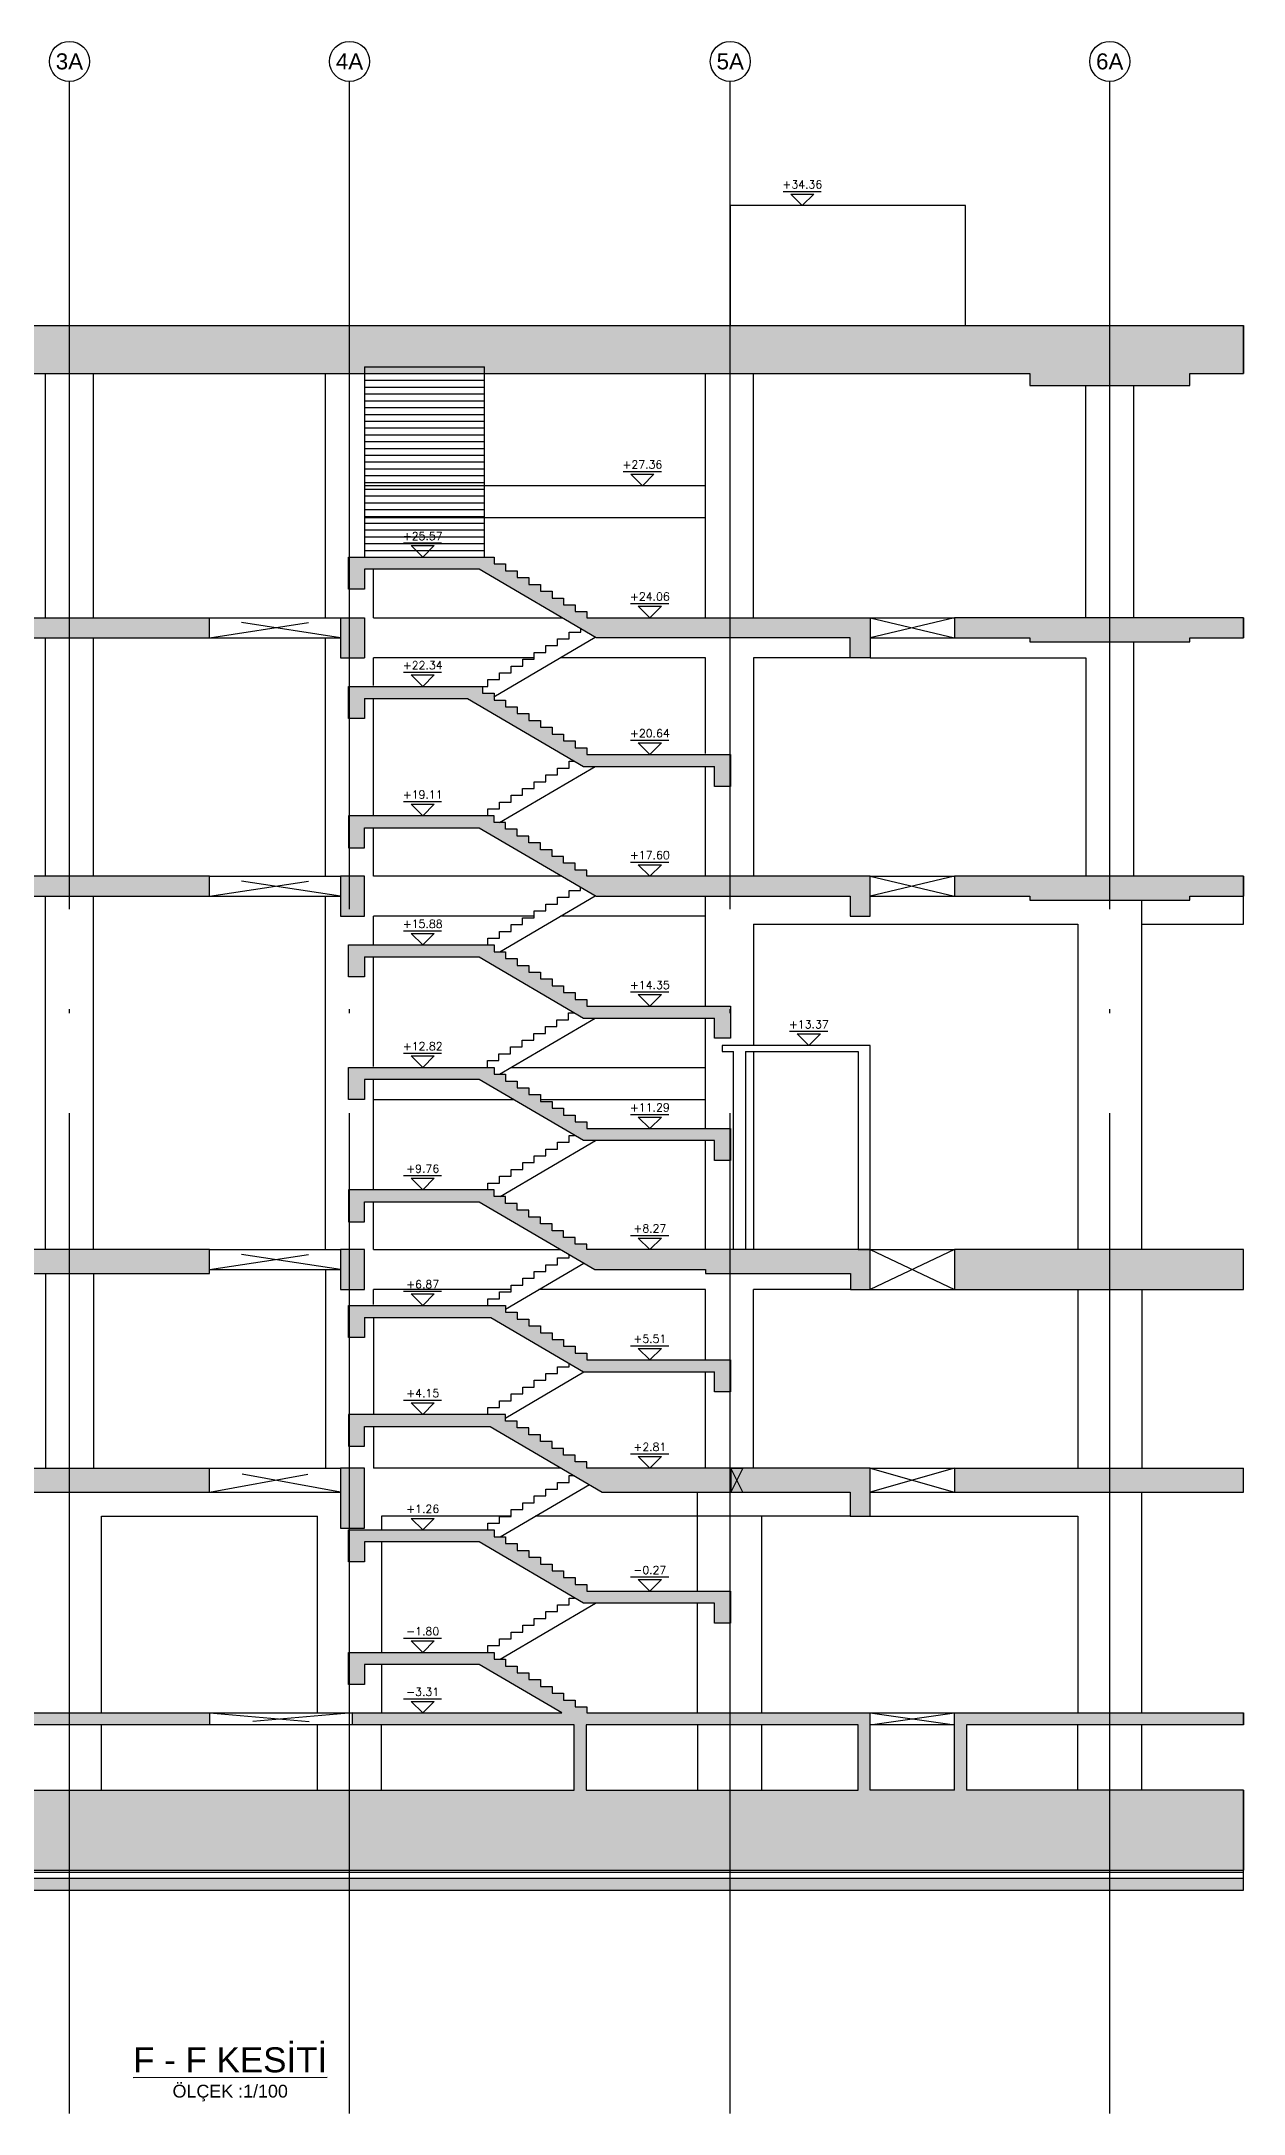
# Model space of a CAD drawing. Header units: millimetres. Extents: x 400408 to 401352, y 4543980 to 4544157.
# Drawn here: x 401067.1 to 401097.2, y 4544016.4 to 4544068.2 of the extents above; entities that cross this region are included whole.
import ezdxf
from ezdxf.enums import TextEntityAlignment as Align

# ---------------------------------------------------------------- set-up
doc = ezdxf.new("R2010")
doc.units = ezdxf.units.MM
for name, pattern in [('AKS', [3, 2.5, -0.25, 0, -0.25]), ('CIZGI', [0.4, 0.25, -0.15]), ('CONTINU', [0]), ('HIDDEN', [0.375, 0.25, -0.125])]:
    doc.linetypes.add(name, pattern=pattern)
for name, color, linetype in [('aks prota', 2, 'AKS'), ('caks prota', 4, 'Continuous'), ('görünüş prota', 4, 'Continuous'), ('kesik prota', 2, 'CIZGI'), ('kesit prota', 1, 'Continuous'), ('kesit tarama prota', 252, 'Continuous'), ('kot prota', 4, 'Continuous'), ('merdiven prota', 2, 'Continuous'), ('PRT-CST-rc_level', 6, 'Continuous'), ('PRT-CST-rc_levermark', 4, 'Continuous'), ('t35 prota', 3, 'Continuous'), ('taks prota', 7, 'Continuous'), ('tplan prota', 7, 'Continuous'), ('ölçü prota', 4, 'Continuous')]:
    doc.layers.add(name, color=color, linetype=linetype)
doc.styles.add('Arial', font='Arial.ttf')
doc.styles.add('OLCU', font='romanstw.shx')
doc.styles.add('TAKS', font='Arial Unicode.ttf')

# ---------------------------------------------------------------- blocks, each defined once
blk = doc.blocks.new('KOTK5')
at = {"layer": 'PRT-CST-rc_levermark'}
blk.add_line((217, 160), (-213, 160), dxfattribs=at)
blk.add_lwpolyline([(130, 130), (-130, 130), (0, 0)], close=True, dxfattribs=at)
at = {"layer": 'PRT-CST-rc_level', "style": 'OLCU'}
blk.add_attdef('000.00', text='', height=90, dxfattribs=at).set_placement((0, 193), align=Align.CENTER)

msp = doc.modelspace()

# ---------------------------------------------------------------- hatches: boundary and pattern name
at = {"layer": 'kesit tarama prota'}
h = msp.add_hatch(color=256, dxfattribs=at)
h.dxf.hatch_style = 1
h.paths.add_polyline_path([(401097.175, 4544024.48), (401090.247, 4544024.48), (401090.247, 4544026.11), (401097.175, 4544026.11), (401097.175, 4544026.41), (401089.947, 4544026.41), (401089.947, 4544024.48), (401087.847, 4544024.48), (401087.847, 4544026.41), (401080.762, 4544026.41), (401080.762, 4544026.563), (401080.472, 4544026.563), (401080.472, 4544026.733), (401080.182, 4544026.733), (401080.182, 4544026.903), (401079.892, 4544026.903), (401079.892, 4544027.073), (401079.602, 4544027.073), (401079.602, 4544027.243), (401079.312, 4544027.243), (401079.312, 4544027.413), (401079.022, 4544027.413), (401079.022, 4544027.583), (401078.732, 4544027.583), (401078.732, 4544027.753), (401078.442, 4544027.753), (401078.442, 4544027.923), (401074.806, 4544027.923), (401074.806, 4544027.124), (401075.206, 4544027.124), (401075.206, 4544027.623), (401078.07, 4544027.623), (401080.14, 4544026.41), (401074.906, 4544026.41), (401074.906, 4544026.11), (401080.446, 4544026.11), (401080.446, 4544024.48), (401059.247, 4544024.48), (401059.247, 4544026.11), (401071.331, 4544026.11), (401071.331, 4544026.41), (401055.581, 4544026.41), (401055.581, 4544031.93), (401071.331, 4544031.93), (401071.331, 4544032.53), (401055.581, 4544032.53), (401055.581, 4544037.39), (401071.331, 4544037.39), (401071.331, 4544037.99), (401055.081, 4544037.99), (401055.081, 4544046.82), (401071.331, 4544046.82), (401071.331, 4544047.32), (401055.081, 4544047.32), (401055.081, 4544052.78), (401061.731, 4544052.78), (401061.731, 4544053.28), (401071.331, 4544053.28), (401071.331, 4544053.78), (401061.231, 4544053.78), (401061.231, 4544053.28), (401055.081, 4544053.28), (401055.081, 4544059.88), (401091.831, 4544059.88), (401091.831, 4544059.58), (401095.831, 4544059.58), (401095.831, 4544059.88), (401097.17, 4544059.88), (401097.17, 4544061.08), (401053.581, 4544061.08), (401053.581, 4544022.48), (401054.497, 4544022.48), (401055.597, 4544020.28), (401062.597, 4544020.28), (401063.697, 4544022.48), (401097.175, 4544022.48)])
h.paths.add_polyline_path([(401080.746, 4544024.48), (401080.746, 4544026.11), (401087.547, 4544026.11), (401087.547, 4544024.48)], flags=16)
h.paths.add_polyline_path([(401060.597, 4544022.28), (401059.247, 4544022.28), (401059.247, 4544024.28), (401060.597, 4544024.28)], flags=16)
h.paths.add_polyline_path([(401058.947, 4544022.28), (401057.597, 4544022.28), (401057.597, 4544024.28), (401058.947, 4544024.28)], flags=16)
h.paths.add_polyline_path([(401058.947, 4544024.48), (401055.581, 4544024.48), (401055.581, 4544026.11), (401058.947, 4544026.11)], flags=16)
h = msp.add_hatch(color=256, dxfattribs=at)
h.dxf.hatch_style = 1
h.paths.add_polyline_path([(401087.847, 4544053.78), (401080.763, 4544053.78), (401080.763, 4544053.933), (401080.473, 4544053.933), (401080.473, 4544054.103), (401080.183, 4544054.103), (401080.183, 4544054.273), (401079.893, 4544054.273), (401079.893, 4544054.443), (401079.603, 4544054.443), (401079.603, 4544054.613), (401079.313, 4544054.613), (401079.313, 4544054.783), (401079.023, 4544054.783), (401079.023, 4544054.953), (401078.733, 4544054.953), (401078.733, 4544055.123), (401078.443, 4544055.123), (401078.443, 4544055.293), (401074.806, 4544055.293), (401074.806, 4544054.494), (401075.206, 4544054.494), (401075.206, 4544054.993), (401078.071, 4544054.993), (401080.993, 4544053.28), (401087.347, 4544053.28), (401087.347, 4544052.78), (401087.847, 4544052.78)])
h = msp.add_hatch(color=256, dxfattribs=at)
h.dxf.hatch_style = 1
h.paths.add_polyline_path([(401075.206, 4544053.78), (401074.606, 4544053.78), (401074.606, 4544052.78), (401075.206, 4544052.78)])
h = msp.add_hatch(color=256, dxfattribs=at)
h.dxf.hatch_style = 1
h.paths.add_polyline_path([(401097.17, 4544053.78), (401089.947, 4544053.78), (401089.947, 4544053.28), (401091.831, 4544053.28), (401091.831, 4544053.18), (401095.831, 4544053.18), (401095.831, 4544053.28), (401097.17, 4544053.28)])
h = msp.add_hatch(color=256, dxfattribs=at)
h.dxf.hatch_style = 1
h.paths.add_polyline_path([(401084.356, 4544050.363), (401080.763, 4544050.363), (401080.763, 4544050.533), (401080.473, 4544050.533), (401080.473, 4544050.703), (401080.183, 4544050.703), (401080.183, 4544050.873), (401079.893, 4544050.873), (401079.893, 4544051.043), (401079.603, 4544051.043), (401079.603, 4544051.213), (401079.313, 4544051.213), (401079.313, 4544051.383), (401079.023, 4544051.383), (401079.023, 4544051.553), (401078.733, 4544051.553), (401078.733, 4544051.723), (401078.443, 4544051.723), (401078.443, 4544051.893), (401078.153, 4544051.893), (401078.153, 4544052.063), (401074.806, 4544052.063), (401074.806, 4544051.264), (401075.206, 4544051.264), (401075.206, 4544051.763), (401077.781, 4544051.763), (401080.681, 4544050.063), (401083.956, 4544050.063), (401083.956, 4544049.564), (401084.356, 4544049.564)])
h = msp.add_hatch(color=256, dxfattribs=at)
h.dxf.hatch_style = 1
h.paths.add_polyline_path([(401087.847, 4544047.32), (401080.763, 4544047.32), (401080.763, 4544047.473), (401080.473, 4544047.473), (401080.473, 4544047.643), (401080.183, 4544047.643), (401080.183, 4544047.813), (401079.893, 4544047.813), (401079.893, 4544047.983), (401079.603, 4544047.983), (401079.603, 4544048.153), (401079.313, 4544048.153), (401079.313, 4544048.323), (401079.023, 4544048.323), (401079.023, 4544048.493), (401078.733, 4544048.493), (401078.733, 4544048.663), (401078.443, 4544048.663), (401078.443, 4544048.833), (401077.902, 4544048.833), (401074.806, 4544048.833), (401074.806, 4544048.034), (401075.206, 4544048.034), (401075.206, 4544048.533), (401078.071, 4544048.533), (401080.993, 4544046.82), (401087.347, 4544046.82), (401087.347, 4544046.32), (401087.847, 4544046.32)])
h = msp.add_hatch(color=256, dxfattribs=at)
h.dxf.hatch_style = 1
h.paths.add_polyline_path([(401075.206, 4544047.32), (401074.606, 4544047.32), (401074.606, 4544046.32), (401075.206, 4544046.32)])
h = msp.add_hatch(color=256, dxfattribs=at)
h.dxf.hatch_style = 1
h.paths.add_polyline_path([(401097.175, 4544047.32), (401089.947, 4544047.32), (401089.947, 4544046.82), (401091.831, 4544046.82), (401091.831, 4544046.72), (401095.831, 4544046.72), (401095.831, 4544046.82), (401097.175, 4544046.82)])
h = msp.add_hatch(color=256, dxfattribs=at)
h.dxf.hatch_style = 1
h.paths.add_polyline_path([(401084.356, 4544044.073), (401080.762, 4544044.073), (401080.762, 4544044.243), (401080.472, 4544044.243), (401080.472, 4544044.413), (401080.182, 4544044.413), (401080.182, 4544044.583), (401079.892, 4544044.583), (401079.892, 4544044.753), (401079.602, 4544044.753), (401079.602, 4544044.923), (401079.312, 4544044.923), (401079.312, 4544045.093), (401079.022, 4544045.093), (401079.022, 4544045.263), (401078.732, 4544045.263), (401078.732, 4544045.433), (401078.442, 4544045.433), (401078.442, 4544045.603), (401074.806, 4544045.603), (401074.806, 4544044.804), (401075.206, 4544044.804), (401075.206, 4544045.303), (401078.07, 4544045.303), (401080.68, 4544043.773), (401083.956, 4544043.773), (401083.956, 4544043.274), (401084.356, 4544043.274)])
h = msp.add_hatch(color=256, dxfattribs=at)
h.dxf.hatch_style = 1
h.paths.add_polyline_path([(401084.356, 4544041.013), (401080.762, 4544041.013), (401080.762, 4544041.183), (401080.472, 4544041.183), (401080.472, 4544041.353), (401080.182, 4544041.353), (401080.182, 4544041.523), (401079.892, 4544041.523), (401079.892, 4544041.693), (401079.602, 4544041.693), (401079.602, 4544041.863), (401079.312, 4544041.863), (401079.312, 4544042.033), (401079.022, 4544042.033), (401079.022, 4544042.203), (401078.732, 4544042.203), (401078.732, 4544042.373), (401078.442, 4544042.373), (401078.442, 4544042.543), (401074.806, 4544042.543), (401074.806, 4544041.744), (401075.206, 4544041.744), (401075.206, 4544042.243), (401078.07, 4544042.243), (401080.68, 4544040.713), (401083.956, 4544040.713), (401083.956, 4544040.214), (401084.356, 4544040.214)])
h = msp.add_hatch(color=256, dxfattribs=at)
h.dxf.hatch_style = 1
h.paths.add_polyline_path([(401087.847, 4544037.99), (401080.762, 4544037.99), (401080.762, 4544038.123), (401080.472, 4544038.123), (401080.472, 4544038.293), (401080.182, 4544038.293), (401080.182, 4544038.463), (401079.892, 4544038.463), (401079.892, 4544038.633), (401079.602, 4544038.633), (401079.602, 4544038.803), (401079.312, 4544038.803), (401079.312, 4544038.973), (401079.022, 4544038.973), (401079.022, 4544039.143), (401078.732, 4544039.143), (401078.732, 4544039.313), (401078.442, 4544039.313), (401078.442, 4544039.483), (401074.806, 4544039.483), (401074.806, 4544038.684), (401075.206, 4544038.684), (401075.206, 4544039.183), (401078.07, 4544039.183), (401080.958, 4544037.49), (401083.731, 4544037.49), (401083.731, 4544037.39), (401087.351, 4544037.39), (401087.351, 4544036.99), (401087.847, 4544036.99)])
h = msp.add_hatch(color=256, dxfattribs=at)
h.dxf.hatch_style = 1
h.paths.add_polyline_path([(401074.606, 4544037.99), (401074.606, 4544036.99), (401075.206, 4544036.99), (401075.206, 4544037.99)])
h = msp.add_hatch(color=256, dxfattribs=at)
h.dxf.hatch_style = 1
h.paths.add_polyline_path([(401097.175, 4544037.99), (401089.947, 4544037.99), (401089.947, 4544036.99), (401093.031, 4544036.99), (401093.031, 4544036.99), (401093.935, 4544036.99), (401097.175, 4544036.99)])
h = msp.add_hatch(color=256, dxfattribs=at)
h.dxf.hatch_style = 1
h.paths.add_polyline_path([(401084.356, 4544035.233), (401080.762, 4544035.233), (401080.762, 4544035.403), (401080.472, 4544035.403), (401080.472, 4544035.573), (401080.182, 4544035.573), (401080.182, 4544035.743), (401079.892, 4544035.743), (401079.892, 4544035.913), (401079.602, 4544035.913), (401079.602, 4544036.083), (401079.312, 4544036.083), (401079.312, 4544036.253), (401079.022, 4544036.253), (401079.022, 4544036.423), (401078.732, 4544036.423), (401078.732, 4544036.593), (401074.806, 4544036.593), (401074.806, 4544035.794), (401075.206, 4544035.794), (401075.206, 4544036.293), (401078.36, 4544036.293), (401080.68, 4544034.933), (401083.956, 4544034.933), (401083.956, 4544034.434), (401084.356, 4544034.434)])
h = msp.add_hatch(color=256, dxfattribs=at)
h.dxf.hatch_style = 1
h.paths.add_polyline_path([(401087.847, 4544032.53), (401080.762, 4544032.53), (401080.762, 4544032.683), (401080.472, 4544032.683), (401080.472, 4544032.853), (401080.182, 4544032.853), (401080.182, 4544033.023), (401079.892, 4544033.023), (401079.892, 4544033.193), (401079.602, 4544033.193), (401079.602, 4544033.363), (401079.312, 4544033.363), (401079.312, 4544033.533), (401079.022, 4544033.533), (401079.022, 4544033.703), (401078.732, 4544033.703), (401078.732, 4544033.873), (401074.806, 4544033.873), (401074.806, 4544033.074), (401075.206, 4544033.074), (401075.206, 4544033.573), (401078.344, 4544033.573), (401081.147, 4544031.93), (401087.347, 4544031.93), (401087.347, 4544031.33), (401087.847, 4544031.33)])
h = msp.add_hatch(color=256, dxfattribs=at)
h.dxf.hatch_style = 1
h.paths.add_polyline_path([(401075.206, 4544032.53), (401074.606, 4544032.53), (401074.606, 4544031.03), (401075.206, 4544031.03)])
h = msp.add_hatch(color=256, dxfattribs=at)
h.dxf.hatch_style = 1
h.paths.add_polyline_path([(401097.175, 4544032.53), (401089.947, 4544032.53), (401089.947, 4544031.93), (401097.175, 4544031.93)])
h = msp.add_hatch(color=256, dxfattribs=at)
h.dxf.hatch_style = 1
h.paths.add_polyline_path([(401084.356, 4544029.453), (401080.762, 4544029.453), (401080.762, 4544029.623), (401080.472, 4544029.623), (401080.472, 4544029.793), (401080.182, 4544029.793), (401080.182, 4544029.963), (401079.892, 4544029.963), (401079.892, 4544030.133), (401079.602, 4544030.133), (401079.602, 4544030.303), (401079.312, 4544030.303), (401079.312, 4544030.473), (401079.022, 4544030.473), (401079.022, 4544030.643), (401078.732, 4544030.643), (401078.732, 4544030.813), (401078.442, 4544030.813), (401078.442, 4544030.983), (401074.806, 4544030.983), (401074.806, 4544030.184), (401075.206, 4544030.184), (401075.206, 4544030.683), (401078.07, 4544030.683), (401080.68, 4544029.153), (401083.956, 4544029.153), (401083.956, 4544028.654), (401084.356, 4544028.654)])
h = msp.add_hatch(dxfattribs=at)
h.set_pattern_fill('AR-CONC', color=253, scale=0.001)
h.set_pattern_definition([(50.000014, (401030.68164, 4543716.28812), (0.18218467, -0.01593904), [0.01905, -0.20955]), (355.000014, (401030.68164, 4543716.28812), (-0.03524347, 0.19105684), [0.01524, -0.16764058]), (100.45146, (401030.69682, 4543716.2868), (0.1469412, 0.17511779), [0.01619001, -0.17809024]), (46.18421, (401030.68164, 4543716.33892), (0.27107905, -0.04204226), [0.028575, -0.314325]), (96.63557, (401030.70423, 4543716.33542), (0.23740407, 0.24742618), [0.02428502, -0.2671356]), (351.18417, (401030.68164, 4543716.33892), (0.23740407, 0.24742618), [0.02285997, -0.25145973]), (21.000014, (401030.70704, 4543716.32622), (0.151614416, -0.10226516), [0.01905, -0.20955]), (326.000014, (401030.70704, 4543716.32622), (0.06180198, 0.18418798), [0.01524, -0.16764]), (71.45146, (401030.71968, 4543716.3177), (0.2134164, 0.08192282), [0.01619001, -0.17808994]), (37.500014, (401030.68164, 4543716.288124), (0.003088583, 0.08455504), [0, -0.165608, 0, -0.17018, 0, -0.168275]), (7.500014, (401030.68164, 4543716.28812), (0.066819638, 0.10018059), [0, -0.097028, 0, -0.161798, 0, -0.064135]), (327.500014, (401030.625, 4543716.288124), (0.135590597, -0.005728711), [0, -0.0635, 0, -0.19812, 0, -0.26289]), (317.500014, (401030.5996, 4543716.28812), (0.148129175, 0.025426527), [0, -0.08255, 0, -0.131572, 0, -0.18669])])
h.paths.add_polyline_path([(401063.821, 4544022.28), (401062.721, 4544020.08), (401055.474, 4544020.08), (401054.374, 4544022.28), (401052.781, 4544022.28), (401052.781, 4544021.98), (401054.188, 4544021.98), (401055.288, 4544019.78), (401062.906, 4544019.78), (401064.006, 4544021.98), (401097.175, 4544021.98), (401097.175, 4544022.28)])

# ---------------------------------------------------------------- linework, layer by layer
at = {"layer": 'aks prota', "ltscale": 10}
for p, q in [((401067.831, 4544016.4), (401067.831, 4544067.182)), ((401074.831, 4544016.4), (401074.831, 4544067.182)), ((401084.347, 4544016.4), (401084.347, 4544067.182)), ((401093.831, 4544016.4), (401093.831, 4544067.182))]:
    msp.add_line(p, q, dxfattribs=at)
at = {"layer": 'caks prota', "ltscale": 0.05}
for centre in [(401067.831, 4544067.682), (401074.831, 4544067.682), (401084.347, 4544067.682), (401093.831, 4544067.682)]:
    msp.add_circle(centre, 0.5, dxfattribs=at)
at = {"layer": 'görünüş prota', "color": 4}
for p, q in [((401067.231, 4544053.78), (401067.231, 4544059.88)), ((401068.431, 4544053.78), (401068.431, 4544059.88)), ((401074.231, 4544053.78), (401074.231, 4544059.88)), ((401083.731, 4544053.78), (401083.731, 4544059.88)), ((401084.931, 4544053.78), (401084.931, 4544059.88)), ((401093.231, 4544053.78), (401093.231, 4544059.58)), ((401094.431, 4544053.78), (401094.431, 4544059.58)), ((401075.431, 4544053.78), (401075.431, 4544054.993)), ((401071.331, 4544053.78), (401074.606, 4544053.78)), ((401067.231, 4544047.32), (401067.231, 4544053.28)), ((401068.431, 4544047.32), (401068.431, 4544053.28)), ((401071.331, 4544053.28), (401074.606, 4544053.28)), ((401074.231, 4544047.32), (401074.231, 4544053.28)), ((401075.431, 4544052.084), (401075.431, 4544052.78)), ((401094.431, 4544047.32), (401094.431, 4544053.18)), ((401075.431, 4544048.854), (401075.431, 4544051.763)), ((401083.731, 4544047.32), (401083.731, 4544050.063)), ((401075.431, 4544047.32), (401075.431, 4544048.533)), ((401071.331, 4544047.32), (401074.606, 4544047.32)), ((401067.231, 4544037.99), (401067.231, 4544046.82)), ((401068.431, 4544037.99), (401068.431, 4544046.82)), ((401071.331, 4544046.82), (401074.606, 4544046.82)), ((401074.231, 4544037.99), (401074.231, 4544046.82)), ((401083.731, 4544044.094), (401083.731, 4544046.82)), ((401094.631, 4544037.99), (401094.631, 4544046.72)), ((401075.431, 4544045.624), (401075.431, 4544046.32)), ((401075.431, 4544042.564), (401075.431, 4544045.303)), ((401083.731, 4544041.034), (401083.731, 4544043.773)), ((401084.147, 4544043.09), (401084.147, 4544042.94)), ((401084.147, 4544042.94), (401084.424, 4544042.94)), ((401084.724, 4544042.94), (401087.547, 4544042.94)), ((401075.431, 4544039.504), (401075.431, 4544042.243)), ((401083.731, 4544037.99), (401083.731, 4544040.713)), ((401075.431, 4544037.99), (401075.431, 4544039.183)), ((401071.331, 4544037.99), (401074.606, 4544037.99)), ((401067.231, 4544037.39), (401067.231, 4544032.53)), ((401068.431, 4544037.39), (401068.431, 4544032.53)), ((401071.331, 4544037.49), (401074.606, 4544037.49)), ((401074.231, 4544037.49), (401074.231, 4544032.53)), ((401075.431, 4544036.614), (401075.431, 4544036.99)), ((401083.731, 4544035.254), (401083.731, 4544036.99)), ((401084.931, 4544032.53), (401084.931, 4544036.99)), ((401093.031, 4544036.99), (401093.031, 4544032.53)), ((401094.631, 4544036.99), (401094.631, 4544032.53)), ((401075.431, 4544036.293), (401075.431, 4544033.873)), ((401083.731, 4544032.53), (401083.731, 4544034.933)), ((401075.431, 4544033.573), (401075.431, 4544032.53)), ((401071.331, 4544032.53), (401074.606, 4544032.53)), ((401071.331, 4544031.93), (401074.606, 4544031.93)), ((401083.531, 4544029.474), (401083.531, 4544031.93)), ((401094.631, 4544026.41), (401094.631, 4544031.93)), ((401068.631, 4544026.41), (401068.631, 4544031.33)), ((401074.031, 4544026.41), (401074.031, 4544031.33)), ((401083.531, 4544026.41), (401083.531, 4544029.153)), ((401068.631, 4544024.48), (401068.631, 4544026.11)), ((401074.031, 4544024.48), (401074.031, 4544026.11)), ((401075.631, 4544024.48), (401075.631, 4544026.11)), ((401083.531, 4544026.11), (401083.531, 4544024.48)), ((401085.131, 4544026.11), (401085.131, 4544024.48)), ((401093.031, 4544024.48), (401093.031, 4544026.11)), ((401094.631, 4544024.48), (401094.631, 4544026.11))]:
    msp.add_line(p, q, dxfattribs=at)
for points in [[(401090.227, 4544061.08), (401090.227, 4544064.08), (401084.347, 4544064.08), (401084.347, 4544061.08)], [(401075.206, 4544060.053), (401075.206, 4544055.293)], [(401075.206, 4544060.053), (401078.206, 4544060.053)], [(401078.206, 4544055.293), (401078.206, 4544060.053)], [(401075.206, 4544059.883), (401078.206, 4544059.883)], [(401075.206, 4544059.713), (401078.206, 4544059.713)], [(401075.206, 4544059.543), (401078.206, 4544059.543)], [(401075.206, 4544059.373), (401078.206, 4544059.373)], [(401075.206, 4544059.203), (401078.206, 4544059.203)], [(401075.206, 4544059.033), (401078.206, 4544059.033)], [(401075.206, 4544058.863), (401078.206, 4544058.863)], [(401075.206, 4544058.693), (401078.206, 4544058.693)], [(401075.206, 4544058.523), (401078.206, 4544058.523)], [(401075.206, 4544058.353), (401078.206, 4544058.353)], [(401075.206, 4544058.183), (401078.206, 4544058.183)], [(401075.206, 4544058.013), (401078.206, 4544058.013)], [(401075.206, 4544057.843), (401078.206, 4544057.843)], [(401075.206, 4544057.673), (401078.206, 4544057.673)], [(401075.206, 4544057.503), (401078.206, 4544057.503)], [(401075.206, 4544057.333), (401078.206, 4544057.333)], [(401075.206, 4544057.163), (401078.206, 4544057.163)], [(401075.206, 4544056.993), (401078.206, 4544056.993)], [(401075.206, 4544056.823), (401078.206, 4544056.823)], [(401075.206, 4544056.653), (401078.206, 4544056.653)], [(401075.206, 4544056.483), (401078.206, 4544056.483)], [(401075.206, 4544056.313), (401078.206, 4544056.313)], [(401075.206, 4544056.143), (401078.206, 4544056.143)], [(401075.206, 4544055.973), (401078.206, 4544055.973)], [(401075.206, 4544055.803), (401078.206, 4544055.803)], [(401075.206, 4544055.633), (401078.206, 4544055.633)], [(401075.206, 4544055.463), (401078.206, 4544055.463)], [(401087.847, 4544053.78), (401089.947, 4544053.78)], [(401078.147, 4544052.063), (401078.289, 4544052.063), (401078.289, 4544052.233), (401078.579, 4544052.233), (401078.579, 4544052.403), (401078.869, 4544052.403), (401078.869, 4544052.573), (401079.159, 4544052.573), (401079.159, 4544052.743), (401079.449, 4544052.743), (401079.449, 4544052.913), (401079.739, 4544052.913), (401079.739, 4544053.083), (401080.029, 4544053.083), (401080.029, 4544053.253), (401080.319, 4544053.253), (401080.319, 4544053.423), (401080.609, 4544053.423), (401080.609, 4544053.505)], [(401078.434, 4544051.807), (401080.97, 4544053.293)], [(401087.847, 4544053.28), (401089.947, 4544053.28)], [(401087.347, 4544052.78), (401084.931, 4544052.78), (401084.931, 4544047.32)], [(401087.847, 4544052.78), (401093.231, 4544052.78), (401093.231, 4544047.32)], [(401078.287, 4544048.833), (401078.287, 4544049.003), (401078.577, 4544049.003), (401078.577, 4544049.173), (401078.867, 4544049.173), (401078.867, 4544049.343), (401079.157, 4544049.343), (401079.157, 4544049.513), (401079.447, 4544049.513), (401079.447, 4544049.683), (401079.737, 4544049.683), (401079.737, 4544049.853), (401080.027, 4544049.853), (401080.027, 4544050.023), (401080.317, 4544050.023), (401080.317, 4544050.193), (401080.454, 4544050.193)], [(401078.579, 4544048.663), (401080.967, 4544050.063)], [(401078.287, 4544045.603), (401078.287, 4544045.773), (401078.577, 4544045.773), (401078.577, 4544045.943), (401078.867, 4544045.943), (401078.867, 4544046.113), (401079.157, 4544046.113), (401079.157, 4544046.283), (401079.447, 4544046.283), (401079.447, 4544046.453), (401079.737, 4544046.453), (401079.737, 4544046.623), (401080.027, 4544046.623), (401080.027, 4544046.793), (401080.317, 4544046.793), (401080.317, 4544046.963), (401080.607, 4544046.963), (401080.607, 4544047.043)], [(401087.847, 4544047.32), (401089.947, 4544047.32)], [(401078.59, 4544045.433), (401080.972, 4544046.829)], [(401087.847, 4544046.82), (401089.947, 4544046.82)], [(401084.931, 4544046.12), (401084.931, 4544043.09)], [(401084.931, 4544046.12), (401093.031, 4544046.12), (401093.031, 4544037.99)], [(401078.276, 4544042.543), (401078.276, 4544042.713), (401078.566, 4544042.713), (401078.566, 4544042.883), (401078.856, 4544042.883), (401078.856, 4544043.053), (401079.146, 4544043.053), (401079.146, 4544043.223), (401079.436, 4544043.223), (401079.436, 4544043.393), (401079.726, 4544043.393), (401079.726, 4544043.563), (401080.016, 4544043.563), (401080.016, 4544043.733), (401080.306, 4544043.733), (401080.306, 4544043.903), (401080.442, 4544043.903)], [(401078.579, 4544042.373), (401080.967, 4544043.773)], [(401087.547, 4544042.94), (401087.547, 4544037.99), (401087.847, 4544037.99), (401087.847, 4544043.09), (401084.147, 4544043.09)], [(401084.724, 4544042.94), (401084.724, 4544037.99), (401084.424, 4544037.99), (401084.424, 4544042.94)], [(401084.931, 4544042.94), (401084.931, 4544037.99)], [(401078.869, 4544042.543), (401083.731, 4544042.543)], [(401075.431, 4544041.743), (401078.923, 4544041.743)], [(401079.602, 4544041.743), (401083.731, 4544041.743)], [(401078.289, 4544039.483), (401078.289, 4544039.653), (401078.579, 4544039.653), (401078.579, 4544039.823), (401078.869, 4544039.823), (401078.869, 4544039.993), (401079.159, 4544039.993), (401079.159, 4544040.163), (401079.449, 4544040.163), (401079.449, 4544040.333), (401079.739, 4544040.333), (401079.739, 4544040.503), (401080.029, 4544040.503), (401080.029, 4544040.673), (401080.319, 4544040.673), (401080.319, 4544040.843), (401080.453, 4544040.843)], [(401078.592, 4544039.313), (401080.98, 4544040.713)], [(401078.289, 4544036.593), (401078.289, 4544036.763), (401078.579, 4544036.763), (401078.579, 4544036.933), (401078.869, 4544036.933), (401078.869, 4544037.103), (401079.159, 4544037.103), (401079.159, 4544037.273), (401079.449, 4544037.273), (401079.449, 4544037.443), (401079.739, 4544037.443), (401079.739, 4544037.613), (401080.029, 4544037.613), (401080.029, 4544037.783), (401080.319, 4544037.783), (401080.319, 4544037.862)], [(401087.847, 4544037.99), (401089.947, 4544037.99)], [(401078.727, 4544036.502), (401080.683, 4544037.648)], [(401087.847, 4544036.99), (401089.947, 4544036.99)], [(401078.289, 4544033.873), (401078.289, 4544034.043), (401078.579, 4544034.043), (401078.579, 4544034.213), (401078.869, 4544034.213), (401078.869, 4544034.383), (401079.159, 4544034.383), (401079.159, 4544034.553), (401079.449, 4544034.553), (401079.449, 4544034.723), (401079.739, 4544034.723), (401079.739, 4544034.893), (401080.029, 4544034.893), (401080.029, 4544035.063), (401080.319, 4544035.063), (401080.319, 4544035.142)], [(401078.735, 4544033.787), (401080.69, 4544034.933)], [(401087.847, 4544032.53), (401089.947, 4544032.53)], [(401078.289, 4544030.983), (401078.289, 4544031.153), (401078.579, 4544031.153), (401078.579, 4544031.323), (401078.869, 4544031.323), (401078.869, 4544031.493), (401079.159, 4544031.493), (401079.159, 4544031.663), (401079.449, 4544031.663), (401079.449, 4544031.833), (401079.739, 4544031.833), (401079.739, 4544032.003), (401080.029, 4544032.003), (401080.029, 4544032.173), (401080.319, 4544032.173), (401080.319, 4544032.343), (401080.453, 4544032.343)], [(401078.592, 4544030.813), (401080.828, 4544032.123)], [(401087.847, 4544031.93), (401089.947, 4544031.93)], [(401068.631, 4544031.33), (401074.031, 4544031.33)], [(401075.631, 4544031.33), (401075.631, 4544031.33), (401075.631, 4544030.983)], [(401087.347, 4544031.33), (401085.131, 4544031.33), (401085.131, 4544026.41)], [(401087.847, 4544031.33), (401093.031, 4544031.33), (401093.031, 4544026.41)], [(401075.631, 4544030.683), (401075.631, 4544027.923)], [(401078.289, 4544027.923), (401078.289, 4544028.093), (401078.579, 4544028.093), (401078.579, 4544028.263), (401078.869, 4544028.263), (401078.869, 4544028.433), (401079.159, 4544028.433), (401079.159, 4544028.603), (401079.449, 4544028.603), (401079.449, 4544028.773), (401079.739, 4544028.773), (401079.739, 4544028.943), (401080.029, 4544028.943), (401080.029, 4544029.113), (401080.319, 4544029.113), (401080.319, 4544029.283), (401080.453, 4544029.283)], [(401078.592, 4544027.753), (401080.98, 4544029.153)], [(401075.631, 4544027.623), (401075.631, 4544026.41)], [(401071.331, 4544026.41), (401074.906, 4544026.41)], [(401087.847, 4544026.41), (401089.947, 4544026.41)], [(401074.906, 4544026.11), (401071.331, 4544026.11)], [(401089.947, 4544026.11), (401087.847, 4544026.11)]]:
    msp.add_lwpolyline(points, dxfattribs=at)
at = {"layer": 'görünüş prota'}
for points in [[(401052.781, 4544022.43), (401054.467, 4544022.43), (401055.567, 4544020.23), (401062.628, 4544020.23), (401063.728, 4544022.43), (401097.175, 4544022.43)], [(401052.781, 4544022.28), (401054.374, 4544022.28), (401055.474, 4544020.08), (401062.721, 4544020.08), (401063.821, 4544022.28), (401097.175, 4544022.28)], [(401097.175, 4544021.98), (401097.175, 4544022.28)], [(401052.781, 4544021.98), (401054.188, 4544021.98), (401055.288, 4544019.78), (401062.906, 4544019.78), (401064.006, 4544021.98), (401097.175, 4544021.98)]]:
    msp.add_lwpolyline(points, dxfattribs=at)
at = {"layer": 'kesik prota', "ltscale": 10}
for p, q in [((401097.17, 4544059.88), (401097.17, 4544061.08)), ((401097.17, 4544053.28), (401097.17, 4544053.78)), ((401097.17, 4544046.12), (401097.17, 4544047.32)), ((401097.175, 4544036.99), (401097.175, 4544037.99)), ((401097.175, 4544031.93), (401097.175, 4544032.53)), ((401097.175, 4544026.11), (401097.175, 4544026.41)), ((401097.175, 4544021.98), (401097.175, 4544024.48))]:
    msp.add_line(p, q, dxfattribs=at)
at = {"layer": 'kesit prota', "color": 1}
for p, q in [((401053.581, 4544061.08), (401097.17, 4544061.08)), ((401061.231, 4544053.78), (401071.331, 4544053.78)), ((401071.331, 4544053.28), (401071.331, 4544053.78)), ((401074.606, 4544053.78), (401075.206, 4544053.78)), ((401074.606, 4544053.78), (401074.606, 4544052.78)), ((401075.206, 4544053.78), (401075.206, 4544052.78)), ((401061.731, 4544053.28), (401071.331, 4544053.28)), ((401074.606, 4544052.78), (401075.206, 4544052.78)), ((401055.581, 4544032.53), (401071.331, 4544032.53)), ((401071.331, 4544031.93), (401071.331, 4544032.53)), ((401089.947, 4544032.53), (401097.175, 4544032.53)), ((401089.947, 4544032.53), (401089.947, 4544031.93)), ((401055.581, 4544031.93), (401071.331, 4544031.93)), ((401089.947, 4544031.93), (401097.175, 4544031.93)), ((401087.847, 4544024.48), (401087.847, 4544026.41)), ((401089.947, 4544026.41), (401097.175, 4544026.41)), ((401089.947, 4544024.48), (401089.947, 4544026.41)), ((401089.947, 4544024.48), (401087.847, 4544024.48)), ((401097.175, 4544024.48), (401090.247, 4544024.48))]:
    msp.add_line(p, q, dxfattribs=at)
for points in [[(401053.581, 4544061.08), (401053.581, 4544022.48), (401054.497, 4544022.48), (401055.597, 4544020.28), (401062.597, 4544020.28), (401063.697, 4544022.48), (401097.175, 4544022.48)], [(401055.081, 4544059.88), (401091.831, 4544059.88), (401091.831, 4544059.58), (401095.831, 4544059.58), (401095.831, 4544059.88), (401097.17, 4544059.88)], [(401080.993, 4544053.28), (401078.071, 4544054.993), (401075.206, 4544054.993), (401075.206, 4544054.494), (401074.806, 4544054.494), (401074.806, 4544055.293), (401078.443, 4544055.293), (401078.443, 4544055.123), (401078.733, 4544055.123), (401078.733, 4544054.953), (401079.023, 4544054.953), (401079.023, 4544054.783), (401079.313, 4544054.783), (401079.313, 4544054.613), (401079.603, 4544054.613), (401079.603, 4544054.443), (401079.893, 4544054.443), (401079.893, 4544054.273), (401080.183, 4544054.273), (401080.183, 4544054.103), (401080.473, 4544054.103), (401080.473, 4544053.933), (401080.763, 4544053.933), (401080.763, 4544053.78), (401087.847, 4544053.78), (401087.847, 4544052.78), (401087.347, 4544052.78), (401087.347, 4544053.28), (401080.993, 4544053.28)], [(401097.17, 4544053.78), (401089.947, 4544053.78), (401089.947, 4544053.28), (401091.831, 4544053.28), (401091.831, 4544053.18), (401095.831, 4544053.18), (401095.831, 4544053.28), (401097.17, 4544053.28)], [(401087.847, 4544053.28), (401087.847, 4544053.28)], [(401055.581, 4544032.53), (401055.581, 4544037.39), (401071.331, 4544037.39), (401071.331, 4544037.99), (401055.081, 4544037.99), (401055.081, 4544046.82), (401071.331, 4544046.82), (401071.331, 4544047.32), (401055.081, 4544047.32), (401055.081, 4544052.78)], [(401075.206, 4544051.763), (401075.206, 4544051.264), (401074.806, 4544051.264), (401074.806, 4544052.063), (401078.153, 4544052.063), (401078.153, 4544051.893), (401078.443, 4544051.893), (401078.443, 4544051.723), (401078.733, 4544051.723), (401078.733, 4544051.553), (401079.023, 4544051.553), (401079.023, 4544051.383), (401079.313, 4544051.383), (401079.313, 4544051.213), (401079.603, 4544051.213), (401079.603, 4544051.043), (401079.893, 4544051.043), (401079.893, 4544050.873), (401080.183, 4544050.873), (401080.183, 4544050.703), (401080.473, 4544050.703), (401080.473, 4544050.533), (401080.763, 4544050.533), (401080.763, 4544050.363), (401084.356, 4544050.363), (401084.356, 4544049.564), (401083.956, 4544049.564), (401083.956, 4544050.063)], [(401075.206, 4544051.763), (401077.781, 4544051.763), (401080.681, 4544050.063), (401083.956, 4544050.063)], [(401078.136, 4544052.063), (401078.136, 4544052.063)], [(401078.426, 4544048.833), (401078.426, 4544048.833), (401074.806, 4544048.833), (401074.806, 4544048.034), (401075.206, 4544048.034), (401075.206, 4544048.533), (401078.071, 4544048.533), (401080.993, 4544046.82), (401087.347, 4544046.82), (401087.347, 4544046.32), (401087.847, 4544046.32), (401087.847, 4544047.32), (401080.763, 4544047.32), (401080.763, 4544047.473), (401080.473, 4544047.473), (401080.473, 4544047.643), (401080.183, 4544047.643), (401080.183, 4544047.813), (401079.893, 4544047.813), (401079.893, 4544047.983), (401079.603, 4544047.983), (401079.603, 4544048.153), (401079.313, 4544048.153), (401079.313, 4544048.323), (401079.023, 4544048.323), (401079.023, 4544048.493), (401078.733, 4544048.493), (401078.733, 4544048.663), (401078.443, 4544048.663), (401078.443, 4544048.833), (401077.902, 4544048.833)], [(401097.17, 4544047.32), (401089.947, 4544047.32), (401089.947, 4544046.82), (401091.831, 4544046.82), (401091.831, 4544046.72), (401095.831, 4544046.72), (401095.831, 4544046.82), (401097.17, 4544046.82)], [(401075.206, 4544045.303), (401075.206, 4544044.804), (401074.806, 4544044.804), (401074.806, 4544045.603), (401078.442, 4544045.603), (401078.442, 4544045.433), (401078.732, 4544045.433), (401078.732, 4544045.263), (401079.022, 4544045.263), (401079.022, 4544045.093), (401079.312, 4544045.093), (401079.312, 4544044.923), (401079.602, 4544044.923), (401079.602, 4544044.753), (401079.892, 4544044.753), (401079.892, 4544044.583), (401080.182, 4544044.583), (401080.182, 4544044.413), (401080.472, 4544044.413), (401080.472, 4544044.243), (401080.762, 4544044.243), (401080.762, 4544044.073), (401084.356, 4544044.073), (401084.356, 4544043.274), (401083.956, 4544043.274), (401083.956, 4544043.773)], [(401075.206, 4544045.303), (401078.07, 4544045.303), (401080.68, 4544043.773), (401083.956, 4544043.773)], [(401080.762, 4544041.013), (401084.356, 4544041.013), (401084.356, 4544040.214), (401083.956, 4544040.214), (401083.956, 4544040.713), (401080.68, 4544040.713), (401078.07, 4544042.243), (401075.206, 4544042.243), (401075.206, 4544041.744), (401074.806, 4544041.744), (401074.806, 4544042.543), (401078.442, 4544042.543), (401078.442, 4544042.373), (401078.732, 4544042.373), (401078.732, 4544042.203), (401079.022, 4544042.203), (401079.022, 4544042.033), (401079.312, 4544042.033), (401079.312, 4544041.863), (401079.602, 4544041.863), (401079.602, 4544041.693), (401079.892, 4544041.693), (401079.892, 4544041.523), (401080.182, 4544041.523), (401080.182, 4544041.353), (401080.472, 4544041.353), (401080.472, 4544041.183), (401080.762, 4544041.183), (401080.762, 4544041.013)], [(401097.175, 4544037.99), (401089.947, 4544037.99), (401089.947, 4544036.99), (401089.947, 4544036.99), (401089.947, 4544036.99), (401097.175, 4544036.99)], [(401075.206, 4544036.293), (401075.206, 4544035.794), (401074.806, 4544035.794), (401074.806, 4544036.593), (401078.732, 4544036.593), (401078.732, 4544036.423), (401079.022, 4544036.423), (401079.022, 4544036.253), (401079.312, 4544036.253), (401079.312, 4544036.083), (401079.602, 4544036.083), (401079.602, 4544035.913), (401079.892, 4544035.913), (401079.892, 4544035.743), (401080.182, 4544035.743), (401080.182, 4544035.573), (401080.472, 4544035.573), (401080.472, 4544035.403), (401080.762, 4544035.403), (401080.762, 4544035.233), (401084.356, 4544035.233), (401084.356, 4544034.434), (401083.956, 4544034.434), (401083.956, 4544034.933)], [(401075.206, 4544036.293), (401078.36, 4544036.293), (401080.68, 4544034.933), (401083.956, 4544034.933)], [(401075.206, 4544033.573), (401078.344, 4544033.573), (401081.147, 4544031.93), (401087.347, 4544031.93), (401087.347, 4544031.33), (401087.847, 4544031.33), (401087.847, 4544032.53), (401080.762, 4544032.53), (401080.762, 4544032.683), (401080.472, 4544032.683), (401080.472, 4544032.853), (401080.182, 4544032.853), (401080.182, 4544033.023), (401079.892, 4544033.023), (401079.892, 4544033.193), (401079.602, 4544033.193), (401079.602, 4544033.363), (401079.312, 4544033.363), (401079.312, 4544033.533), (401079.022, 4544033.533), (401079.022, 4544033.703), (401078.732, 4544033.703), (401078.732, 4544033.873), (401074.806, 4544033.873), (401074.806, 4544033.074), (401075.206, 4544033.074), (401075.206, 4544033.573)], [(401083.731, 4544032.53), (401083.731, 4544032.53)], [(401059.247, 4544024.48), (401080.446, 4544024.48), (401080.446, 4544026.11), (401074.906, 4544026.11), (401074.906, 4544026.41), (401080.14, 4544026.41), (401078.07, 4544027.623), (401075.206, 4544027.623), (401075.206, 4544027.124), (401074.806, 4544027.124), (401074.806, 4544027.923), (401078.442, 4544027.923), (401078.442, 4544027.753), (401078.732, 4544027.753), (401078.732, 4544027.583), (401079.022, 4544027.583), (401079.022, 4544027.413), (401079.312, 4544027.413), (401079.312, 4544027.243), (401079.602, 4544027.243), (401079.602, 4544027.073), (401079.892, 4544027.073), (401079.892, 4544026.903), (401080.182, 4544026.903), (401080.182, 4544026.733), (401080.472, 4544026.733), (401080.472, 4544026.563), (401080.762, 4544026.563), (401080.762, 4544026.41), (401087.847, 4544026.41)], [(401055.581, 4544026.41), (401071.331, 4544026.41), (401071.331, 4544026.11), (401059.247, 4544026.11), (401059.247, 4544024.48)], [(401087.547, 4544024.48), (401087.547, 4544026.11), (401080.746, 4544026.11), (401080.746, 4544024.48), (401087.547, 4544024.48)], [(401097.175, 4544026.11), (401090.247, 4544026.11), (401090.247, 4544024.48)]]:
    msp.add_lwpolyline(points, dxfattribs=at)
for points in [[(401074.606, 4544047.32), (401074.606, 4544046.32), (401075.206, 4544046.32), (401075.206, 4544047.32)], [(401074.606, 4544037.99), (401074.606, 4544036.99), (401075.206, 4544036.99), (401075.206, 4544037.99)], [(401075.206, 4544031.03), (401075.206, 4544032.53), (401074.606, 4544032.53), (401074.606, 4544031.03), (401075.206, 4544031.03)], [(401080.68, 4544029.153), (401078.07, 4544030.683), (401075.206, 4544030.683), (401075.206, 4544030.184), (401074.806, 4544030.184), (401074.806, 4544030.983), (401078.442, 4544030.983), (401078.442, 4544030.813), (401078.732, 4544030.813), (401078.732, 4544030.643), (401079.022, 4544030.643), (401079.022, 4544030.473), (401079.312, 4544030.473), (401079.312, 4544030.303), (401079.602, 4544030.303), (401079.602, 4544030.133), (401079.892, 4544030.133), (401079.892, 4544029.963), (401080.182, 4544029.963), (401080.182, 4544029.793), (401080.472, 4544029.793), (401080.472, 4544029.623), (401080.762, 4544029.623), (401080.762, 4544029.453), (401084.356, 4544029.453), (401084.356, 4544028.654), (401083.956, 4544028.654), (401083.956, 4544029.153)]]:
    msp.add_lwpolyline(points, close=True, dxfattribs=at)
at = {"layer": 'kesit prota'}
for points in [[(401075.206, 4544039.183), (401078.07, 4544039.183), (401080.958, 4544037.49), (401083.731, 4544037.49), (401083.731, 4544037.39), (401087.351, 4544037.39), (401087.351, 4544036.99), (401087.847, 4544036.99), (401087.847, 4544037.99), (401080.762, 4544037.99), (401080.762, 4544038.123), (401080.472, 4544038.123), (401080.472, 4544038.293), (401080.182, 4544038.293), (401080.182, 4544038.463), (401079.892, 4544038.463), (401079.892, 4544038.633), (401079.602, 4544038.633), (401079.602, 4544038.803), (401079.312, 4544038.803), (401079.312, 4544038.973), (401079.022, 4544038.973), (401079.022, 4544039.143), (401078.732, 4544039.143), (401078.732, 4544039.313), (401078.442, 4544039.313), (401078.442, 4544039.483), (401074.806, 4544039.483), (401074.806, 4544038.684), (401075.206, 4544038.684), (401075.206, 4544039.183)], [(401097.175, 4544024.48), (401097.175, 4544022.48)]]:
    msp.add_lwpolyline(points, dxfattribs=at)
at = {"layer": 'kesit tarama prota'}
for points in [[(401097.17, 4544061.08), (401097.17, 4544059.88)], [(401097.17, 4544053.78), (401097.17, 4544053.28)], [(401097.175, 4544047.32), (401097.175, 4544046.82)], [(401097.175, 4544026.41), (401097.175, 4544026.11)]]:
    msp.add_lwpolyline(points, dxfattribs=at)
at = {"layer": 'merdiven prota', "linetype": 'HIDDEN', "ltscale": 10}
for points in [[(401074.606, 4544053.28), (401071.331, 4544053.78)], [(401071.331, 4544053.28), (401074.606, 4544053.78)], [(401087.847, 4544053.78), (401089.947, 4544053.28)], [(401089.947, 4544053.78), (401087.847, 4544053.28)], [(401071.331, 4544046.82), (401074.606, 4544047.32)], [(401074.606, 4544046.82), (401071.331, 4544047.32)], [(401087.847, 4544047.32), (401089.947, 4544046.82)], [(401089.947, 4544047.32), (401087.847, 4544046.82)], [(401074.606, 4544037.49), (401071.331, 4544037.99)], [(401071.331, 4544037.49), (401074.606, 4544037.99)], [(401087.847, 4544037.99), (401089.947, 4544036.99)], [(401089.947, 4544037.99), (401087.847, 4544036.99)], [(401071.331, 4544031.93), (401074.606, 4544032.53)], [(401074.606, 4544031.93), (401071.331, 4544032.53)], [(401084.357, 4544032.53), (401084.657, 4544032.53), (401084.357, 4544031.93), (401084.657, 4544031.93), (401084.357, 4544032.53), (401084.357, 4544031.93)], [(401087.847, 4544032.53), (401089.947, 4544031.93)], [(401089.947, 4544032.53), (401087.847, 4544031.93)], [(401071.331, 4544026.41), (401074.906, 4544026.11)], [(401074.906, 4544026.41), (401071.331, 4544026.11)], [(401087.847, 4544026.41), (401089.947, 4544026.11)], [(401087.847, 4544026.11), (401089.947, 4544026.41)]]:
    msp.add_lwpolyline(points, dxfattribs=at)
at = {"layer": 'ölçü prota'}
for p, q in [((401083.731, 4544057.08), (401075.206, 4544057.08)), ((401083.731, 4544056.28), (401075.206, 4544056.28))]:
    msp.add_line(p, q, dxfattribs=at)
for points in [[(401075.206, 4544053.78), (401075.206, 4544053.78)], [(401075.431, 4544053.78), (401080.14, 4544053.78)], [(401079.449, 4544052.78), (401075.431, 4544052.78)], [(401083.731, 4544050.384), (401083.731, 4544052.78), (401080.095, 4544052.78)], [(401080.14, 4544047.32), (401075.431, 4544047.32)], [(401079.447, 4544046.32), (401075.431, 4544046.32)], [(401083.731, 4544046.32), (401080.103, 4544046.32)], [(401094.631, 4544046.12), (401097.17, 4544046.12)], [(401075.431, 4544037.99), (401080.105, 4544037.99)], [(401078.869, 4544036.99), (401075.431, 4544036.99)], [(401083.731, 4544036.99), (401079.559, 4544036.99)], [(401087.351, 4544036.99), (401084.931, 4544036.99)], [(401080.123, 4544032.53), (401075.431, 4544032.53)], [(401078.869, 4544031.33), (401075.631, 4544031.33)], [(401085.131, 4544031.33), (401079.474, 4544031.33)]]:
    msp.add_lwpolyline(points, dxfattribs=at)

# ---------------------------------------------------------------- block references
at = {"layer": 'kot prota', "linetype": 'CONTINU', "ltscale": 0.1}
ref = msp.add_blockref('KOTK5', (401086.147, 4544064.08), dxfattribs=dict(at, xscale=-0.002222222222222221, yscale=0.002222222222222221, zscale=0.002222222222222222, rotation=1.399620875197627e-05))
ref.add_attrib('000.00', '+34.36', dxfattribs={"layer": 'PRT-CST-rc_level', "height": 0.2, "rotation": 0, "style": 'OLCU'}).set_placement((401086.147, 4544064.509), align=Align.CENTER)
ref = msp.add_blockref('KOTK5', (401082.151, 4544057.08), dxfattribs=dict(at, xscale=-0.002222222222222221, yscale=0.002222222222222221, zscale=0.002222222222222222, rotation=1.399620875197627e-05))
ref.add_attrib('000.00', '+27.36', dxfattribs={"layer": 'PRT-CST-rc_level', "height": 0.2, "rotation": 0, "style": 'OLCU'}).set_placement((401082.151, 4544057.509), align=Align.CENTER)
ref = msp.add_blockref('KOTK5', (401076.66, 4544055.293), dxfattribs=dict(at, xscale=-0.002222222222222221, yscale=0.002222222222222221, zscale=0.002222222222222222, rotation=1.399620875197627e-05))
ref.add_attrib('000.00', '+25.57', dxfattribs={"layer": 'PRT-CST-rc_level', "height": 0.2, "rotation": 0, "style": 'OLCU'}).set_placement((401076.66, 4544055.722), align=Align.CENTER)
ref = msp.add_blockref('KOTK5', (401082.337, 4544053.78), dxfattribs=dict(at, xscale=-0.002222222222222221, yscale=0.002222222222222221, zscale=0.002222222222222222, rotation=1.399620875197627e-05))
ref.add_attrib('000.00', '+24.06', dxfattribs={"layer": 'PRT-CST-rc_level', "height": 0.2, "rotation": 0, "style": 'OLCU'}).set_placement((401082.337, 4544054.209), align=Align.CENTER)
ref = msp.add_blockref('KOTK5', (401076.66, 4544052.063), dxfattribs=dict(at, xscale=-0.002222222222222221, yscale=0.002222222222222221, zscale=0.002222222222222222, rotation=1.399620875197627e-05))
ref.add_attrib('000.00', '+22.34', dxfattribs={"layer": 'PRT-CST-rc_level', "height": 0.2, "rotation": 0, "style": 'OLCU'}).set_placement((401076.66, 4544052.492), align=Align.CENTER)
ref = msp.add_blockref('KOTK5', (401082.337, 4544050.363), dxfattribs=dict(at, xscale=-0.002222222222222221, yscale=0.002222222222222221, zscale=0.002222222222222222, rotation=1.399620875197627e-05))
ref.add_attrib('000.00', '+20.64', dxfattribs={"layer": 'PRT-CST-rc_level', "height": 0.2, "rotation": 0, "style": 'OLCU'}).set_placement((401082.337, 4544050.792), align=Align.CENTER)
ref = msp.add_blockref('KOTK5', (401076.66, 4544048.833), dxfattribs=dict(at, xscale=-0.002222222222222221, yscale=0.002222222222222221, zscale=0.002222222222222222, rotation=1.399620875197627e-05))
ref.add_attrib('000.00', '+19.11', dxfattribs={"layer": 'PRT-CST-rc_level', "height": 0.2, "rotation": 0, "style": 'OLCU'}).set_placement((401076.66, 4544049.262), align=Align.CENTER)
ref = msp.add_blockref('KOTK5', (401082.337, 4544047.32), dxfattribs=dict(at, xscale=-0.002222222222222221, yscale=0.002222222222222221, zscale=0.002222222222222222, rotation=1.399620875197627e-05))
ref.add_attrib('000.00', '+17.60', dxfattribs={"layer": 'PRT-CST-rc_level', "height": 0.2, "rotation": 0, "style": 'OLCU'}).set_placement((401082.337, 4544047.749), align=Align.CENTER)
ref = msp.add_blockref('KOTK5', (401076.66, 4544045.603), dxfattribs=dict(at, xscale=-0.002222222222222221, yscale=0.002222222222222221, zscale=0.002222222222222222, rotation=1.399620875197627e-05))
ref.add_attrib('000.00', '+15.88', dxfattribs={"layer": 'PRT-CST-rc_level', "height": 0.2, "rotation": 0, "style": 'OLCU'}).set_placement((401076.66, 4544046.032), align=Align.CENTER)
ref = msp.add_blockref('KOTK5', (401082.337, 4544044.073), dxfattribs=dict(at, xscale=-0.002222222222222221, yscale=0.002222222222222221, zscale=0.002222222222222222, rotation=1.399620875197627e-05))
ref.add_attrib('000.00', '+14.35', dxfattribs={"layer": 'PRT-CST-rc_level', "height": 0.2, "rotation": 0, "style": 'OLCU'}).set_placement((401082.337, 4544044.502), align=Align.CENTER)
ref = msp.add_blockref('KOTK5', (401086.31, 4544043.09), dxfattribs=dict(at, xscale=-0.002222222222222221, yscale=0.002222222222222221, zscale=0.002222222222222222, rotation=1.399620875197627e-05))
ref.add_attrib('000.00', '+13.37', dxfattribs={"layer": 'PRT-CST-rc_level', "height": 0.2, "rotation": 0, "style": 'OLCU'}).set_placement((401086.31, 4544043.519), align=Align.CENTER)
ref = msp.add_blockref('KOTK5', (401076.66, 4544042.543), dxfattribs=dict(at, xscale=-0.002222222222222221, yscale=0.002222222222222221, zscale=0.002222222222222222, rotation=1.399620875197627e-05))
ref.add_attrib('000.00', '+12.82', dxfattribs={"layer": 'PRT-CST-rc_level', "height": 0.2, "rotation": 0, "style": 'OLCU'}).set_placement((401076.66, 4544042.972), align=Align.CENTER)
ref = msp.add_blockref('KOTK5', (401082.337, 4544041.013), dxfattribs=dict(at, xscale=-0.002222222222222221, yscale=0.002222222222222221, zscale=0.002222222222222222, rotation=1.399620875197627e-05))
ref.add_attrib('000.00', '+11.29', dxfattribs={"layer": 'PRT-CST-rc_level', "height": 0.2, "rotation": 0, "style": 'OLCU'}).set_placement((401082.337, 4544041.442), align=Align.CENTER)
ref = msp.add_blockref('KOTK5', (401076.66, 4544039.483), dxfattribs=dict(at, xscale=-0.002222222222222221, yscale=0.002222222222222221, zscale=0.002222222222222222, rotation=1.399620875197627e-05))
ref.add_attrib('000.00', '+9.76', dxfattribs={"layer": 'PRT-CST-rc_level', "height": 0.2, "rotation": 0, "style": 'OLCU'}).set_placement((401076.66, 4544039.912), align=Align.CENTER)
ref = msp.add_blockref('KOTK5', (401082.337, 4544037.99), dxfattribs=dict(at, xscale=-0.002222222222222221, yscale=0.002222222222222221, zscale=0.002222222222222222, rotation=1.399620875197627e-05))
ref.add_attrib('000.00', '+8.27', dxfattribs={"layer": 'PRT-CST-rc_level', "height": 0.2, "rotation": 0, "style": 'OLCU'}).set_placement((401082.337, 4544038.419), align=Align.CENTER)
ref = msp.add_blockref('KOTK5', (401076.66, 4544036.593), dxfattribs=dict(at, xscale=-0.002222222222222221, yscale=0.002222222222222221, zscale=0.002222222222222222, rotation=1.399620875197627e-05))
ref.add_attrib('000.00', '+6.87', dxfattribs={"layer": 'PRT-CST-rc_level', "height": 0.2, "rotation": 0, "style": 'OLCU'}).set_placement((401076.66, 4544037.022), align=Align.CENTER)
ref = msp.add_blockref('KOTK5', (401082.337, 4544035.233), dxfattribs=dict(at, xscale=-0.002222222222222221, yscale=0.002222222222222221, zscale=0.002222222222222222, rotation=1.399620875197627e-05))
ref.add_attrib('000.00', '+5.51', dxfattribs={"layer": 'PRT-CST-rc_level', "height": 0.2, "rotation": 0, "style": 'OLCU'}).set_placement((401082.337, 4544035.662), align=Align.CENTER)
ref = msp.add_blockref('KOTK5', (401076.66, 4544033.873), dxfattribs=dict(at, xscale=-0.002222222222222221, yscale=0.002222222222222221, zscale=0.002222222222222222, rotation=1.399620875197627e-05))
ref.add_attrib('000.00', '+4.15', dxfattribs={"layer": 'PRT-CST-rc_level', "height": 0.2, "rotation": 0, "style": 'OLCU'}).set_placement((401076.66, 4544034.302), align=Align.CENTER)
ref = msp.add_blockref('KOTK5', (401082.337, 4544032.53), dxfattribs=dict(at, xscale=-0.002222222222222221, yscale=0.002222222222222221, zscale=0.002222222222222222, rotation=1.399620875197627e-05))
ref.add_attrib('000.00', '+2.81', dxfattribs={"layer": 'PRT-CST-rc_level', "height": 0.2, "rotation": 0, "style": 'OLCU'}).set_placement((401082.337, 4544032.959), align=Align.CENTER)
ref = msp.add_blockref('KOTK5', (401076.66, 4544030.983), dxfattribs=dict(at, xscale=-0.002222222222222221, yscale=0.002222222222222221, zscale=0.002222222222222222, rotation=1.399620875197627e-05))
ref.add_attrib('000.00', '+1.26', dxfattribs={"layer": 'PRT-CST-rc_level', "height": 0.2, "rotation": 0, "style": 'OLCU'}).set_placement((401076.66, 4544031.412), align=Align.CENTER)
ref = msp.add_blockref('KOTK5', (401082.337, 4544029.453), dxfattribs=dict(at, xscale=-0.002222222222222221, yscale=0.002222222222222221, zscale=0.002222222222222222, rotation=1.399620875197627e-05))
ref.add_attrib('000.00', '-0.27', dxfattribs={"layer": 'PRT-CST-rc_level', "height": 0.2, "rotation": 0, "style": 'OLCU'}).set_placement((401082.337, 4544029.882), align=Align.CENTER)
ref = msp.add_blockref('KOTK5', (401076.66, 4544027.923), dxfattribs=dict(at, xscale=-0.002222222222222221, yscale=0.002222222222222221, zscale=0.002222222222222222, rotation=1.399620875197627e-05))
ref.add_attrib('000.00', '-1.80', dxfattribs={"layer": 'PRT-CST-rc_level', "height": 0.2, "rotation": 0, "style": 'OLCU'}).set_placement((401076.66, 4544028.352), align=Align.CENTER)
ref = msp.add_blockref('KOTK5', (401076.66, 4544026.41), dxfattribs=dict(at, xscale=-0.002222222222222221, yscale=0.002222222222222221, zscale=0.002222222222222222, rotation=1.399620875197627e-05))
ref.add_attrib('000.00', '-3.31', dxfattribs={"layer": 'PRT-CST-rc_level', "height": 0.2, "rotation": 0, "style": 'OLCU'}).set_placement((401076.66, 4544026.839), align=Align.CENTER)

# ---------------------------------------------------------------- texts
at = {"layer": 't35 prota', "style": 'Arial'}
msp.add_text('ÖLÇEK :1/100', height=0.32, rotation=0.0118, dxfattribs=at).set_placement((401071.849, 4544016.945), align=Align.MIDDLE)
at = {"layer": 'taks prota', "style": 'TAKS'}
for s, p in [('3A', (401067.831, 4544067.682)), ('4A', (401074.831, 4544067.682)), ('5A', (401084.347, 4544067.682)), ('6A', (401093.831, 4544067.682))]:
    msp.add_text(s, height=0.4, rotation=359.5052, dxfattribs=at).set_placement(p, align=Align.MIDDLE_CENTER)
at = {"layer": 'tplan prota', "style": 'Arial'}
msp.add_text('%%UF - F KESİTİ', height=0.625, rotation=0.0118, dxfattribs=at).set_placement((401071.848, 4544017.82), align=Align.MIDDLE)

doc.saveas('drawing.dxf')
